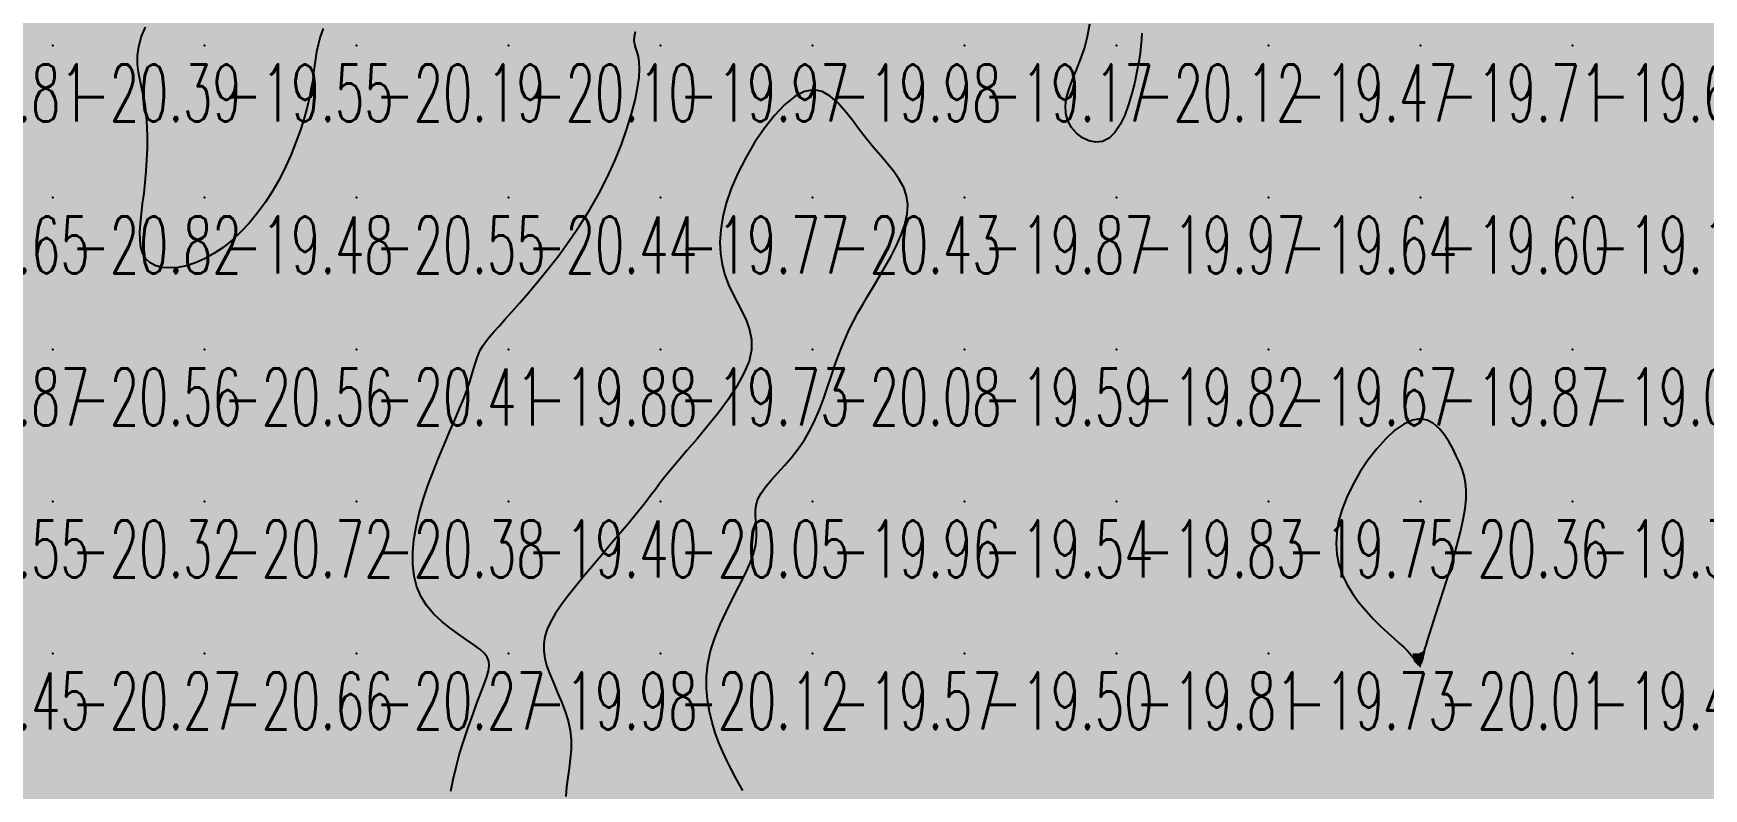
# Model space of a CAD drawing. Header units: millimetres. Extents: x 88261 to 90953, y 390274 to 392322.
# Drawn here: x 89049 to 89158.9, y 391848.3 to 391898 of the extents above; entities that cross this region are included whole.
import ezdxf
from ezdxf.enums import TextEntityAlignment as Align

# ---------------------------------------------------------------- set-up
doc = ezdxf.new("R2010")
doc.units = ezdxf.units.MM
doc.header["$LTSCALE"] = 25
for name, color, linetype in [('CN_04_00', 242, 'Continuous'), ('COTEAlt', 7, 'Continuous'), ('TN_COLORIAGE', 7, 'Continuous')]:
    doc.layers.add(name, color=color, linetype=linetype)
doc.styles.add('Simplex 1.0', font='Simplex.shx', dxfattribs={"width": 0.99, "height": 2.5})
doc.styles.get("Standard").update_dxf_attribs({"font": 'times.ttf'})

# ---------------------------------------------------------------- blocks, each defined once
blk = doc.blocks.new('COTE')
at = {"color": 0}
blk.add_point((0, 0), dxfattribs=at)
at = {"layer": 'COTEAlt'}
blk.add_attdef('ALT', text='', height=3.75, dxfattribs=at).set_placement((1.25, -1.25), align=Align.TOP_LEFT)

msp = doc.modelspace()

# ---------------------------------------------------------------- linework, layer by layer
at = {"layer": 'CN_04_00', "elevation": -20, "flags": 128}
for points in [[(89068.05, 391898.36), (89067.86, 391897.8), (89067.72, 391897.28), (89067.61, 391896.81), (89067.54, 391896.35), (89067.48, 391895.9), (89067.42, 391895.44), (89067.36, 391894.95), (89067.27, 391894.42), (89067.16, 391893.82), (89067, 391893.17), (89066.79, 391892.45), (89066.55, 391891.68), (89066.26, 391890.88), (89065.94, 391890.07), (89065.57, 391889.25), (89065.17, 391888.44), (89064.72, 391887.66), (89064.25, 391886.92), (89063.73, 391886.22), (89063.2, 391885.57), (89062.63, 391884.97), (89062.05, 391884.43), (89061.46, 391883.95), (89060.86, 391883.54), (89060.25, 391883.2), (89059.65, 391882.94), (89059.06, 391882.75), (89058.49, 391882.64), (89057.95, 391882.6), (89057.46, 391882.64), (89057.03, 391882.75), (89056.66, 391882.94), (89056.38, 391883.21), (89056.18, 391883.55), (89056.05, 391883.96), (89056, 391884.43), (89055.99, 391884.96), (89056.03, 391885.53), (89056.09, 391886.16), (89056.17, 391886.82), (89056.26, 391887.51), (89056.33, 391888.23), (89056.4, 391888.96), (89056.45, 391889.71), (89056.48, 391890.45), (89056.49, 391891.18), (89056.47, 391891.89), (89056.43, 391892.57), (89056.35, 391893.22), (89056.24, 391893.82), (89056.12, 391894.39), (89056, 391894.94), (89055.9, 391895.48), (89055.84, 391896.02), (89055.84, 391896.58), (89055.91, 391897.16), (89056.08, 391897.78), (89056.36, 391898.44)], [(89121.92, 391898.04), (89121.9, 391897.63), (89121.86, 391897.2), (89121.8, 391896.73), (89121.72, 391896.17), (89121.6, 391895.53), (89121.6, 391895.53), (89121.45, 391894.82), (89121.27, 391894.08), (89121.05, 391893.35), (89120.79, 391892.65), (89120.49, 391892.03), (89120.15, 391891.51), (89119.77, 391891.13), (89119.34, 391890.92), (89118.89, 391890.87), (89118.44, 391890.96), (89118.01, 391891.16), (89117.62, 391891.46), (89117.29, 391891.85), (89117.04, 391892.29), (89116.91, 391892.77), (89116.89, 391893.28), (89116.97, 391893.82), (89117.14, 391894.39), (89117.36, 391894.99), (89117.62, 391895.63), (89117.88, 391896.32), (89118.14, 391897.05), (89118.35, 391897.84), (89118.5, 391898.67)], [(89076.46, 391848.17), (89076.6, 391848.93), (89076.79, 391849.76), (89077.03, 391850.63), (89077.3, 391851.5), (89077.59, 391852.37), (89077.89, 391853.2), (89078.17, 391853.96), (89078.42, 391854.64), (89078.64, 391855.21), (89078.81, 391855.69), (89078.92, 391856.08), (89078.97, 391856.42), (89078.94, 391856.72), (89078.84, 391856.99), (89078.64, 391857.25), (89078.35, 391857.52), (89077.96, 391857.81), (89077.48, 391858.14), (89076.96, 391858.5), (89076.41, 391858.89), (89075.86, 391859.34), (89075.34, 391859.82), (89074.87, 391860.36), (89074.49, 391860.96), (89074.21, 391861.61), (89074.03, 391862.32), (89073.94, 391863.08), (89073.94, 391863.87), (89074.02, 391864.71), (89074.16, 391865.57), (89074.37, 391866.46), (89074.63, 391867.36), (89074.94, 391868.28), (89075.28, 391869.19), (89075.64, 391870.09), (89076.01, 391870.97), (89076.37, 391871.82), (89076.72, 391872.61), (89077.03, 391873.35), (89077.3, 391874.01), (89077.52, 391874.6), (89077.69, 391875.11), (89077.83, 391875.56), (89077.95, 391875.95), (89078.05, 391876.3), (89078.15, 391876.62), (89078.26, 391876.92), (89078.39, 391877.2), (89078.56, 391877.47), (89078.76, 391877.76), (89079, 391878.06), (89079.28, 391878.4), (89079.62, 391878.78), (89080.01, 391879.21), (89080.46, 391879.72), (89080.98, 391880.3), (89081.56, 391880.97), (89082.19, 391881.72), (89082.86, 391882.54), (89083.55, 391883.43), (89084.24, 391884.38), (89084.92, 391885.38), (89085.58, 391886.41), (89086.19, 391887.48), (89086.74, 391888.56), (89087.23, 391889.65), (89087.67, 391890.73), (89088.03, 391891.76), (89088.34, 391892.74), (89088.57, 391893.64), (89088.74, 391894.45), (89088.84, 391895.14), (89088.87, 391895.7), (89088.85, 391896.15), (89088.79, 391896.51), (89088.71, 391896.8), (89088.63, 391897.06), (89088.56, 391897.3), (89088.52, 391897.55), (89088.53, 391897.83), (89088.6, 391898.16)], [(89095.66, 391848.22), (89095.41, 391848.67), (89095.14, 391849.15), (89094.87, 391849.66), (89094.61, 391850.19), (89094.34, 391850.76), (89094.09, 391851.36), (89093.85, 391852.01), (89093.64, 391852.69), (89093.47, 391853.41), (89093.34, 391854.16), (89093.27, 391854.94), (89093.28, 391855.74), (89093.36, 391856.56), (89093.54, 391857.41), (89093.81, 391858.26), (89094.17, 391859.13), (89094.57, 391859.98), (89094.99, 391860.82), (89095.41, 391861.63), (89095.8, 391862.4), (89096.13, 391863.13), (89096.37, 391863.78), (89096.51, 391864.38), (89096.57, 391864.9), (89096.57, 391865.38), (89096.53, 391865.82), (89096.5, 391866.23), (89096.49, 391866.62), (89096.53, 391867), (89096.65, 391867.39), (89096.87, 391867.79), (89097.17, 391868.21), (89097.54, 391868.65), (89097.96, 391869.11), (89098.41, 391869.61), (89098.86, 391870.13), (89099.31, 391870.7), (89099.73, 391871.3), (89100.1, 391871.94), (89100.43, 391872.62), (89100.73, 391873.32), (89100.99, 391874.04), (89101.24, 391874.75), (89101.48, 391875.45), (89101.7, 391876.14), (89101.93, 391876.79), (89102.17, 391877.4), (89102.41, 391877.98), (89102.67, 391878.54), (89102.95, 391879.09), (89103.24, 391879.64), (89103.56, 391880.19), (89103.89, 391880.77), (89104.26, 391881.38), (89104.64, 391882.02), (89105.04, 391882.69), (89105.43, 391883.38), (89105.78, 391884.08), (89106.09, 391884.78), (89106.33, 391885.47), (89106.48, 391886.13), (89106.52, 391886.76), (89106.44, 391887.34), (89106.25, 391887.89), (89105.96, 391888.42), (89105.61, 391888.94), (89105.19, 391889.45), (89104.74, 391889.98), (89104.26, 391890.53), (89103.78, 391891.11), (89103.31, 391891.72), (89102.85, 391892.35), (89102.38, 391892.94), (89101.9, 391893.48), (89101.4, 391893.9), (89100.88, 391894.2), (89100.33, 391894.31), (89099.73, 391894.22), (89099.09, 391893.89), (89098.42, 391893.35), (89097.75, 391892.64), (89097.08, 391891.79), (89096.44, 391890.85), (89095.85, 391889.85), (89095.33, 391888.83), (89094.9, 391887.82), (89094.57, 391886.87), (89094.34, 391885.96), (89094.21, 391885.11), (89094.16, 391884.3), (89094.19, 391883.54), (89094.3, 391882.82), (89094.48, 391882.14), (89094.72, 391881.5), (89095, 391880.89), (89095.32, 391880.3), (89095.63, 391879.72), (89095.9, 391879.13), (89096.11, 391878.53), (89096.23, 391877.89), (89096.23, 391877.21), (89096.07, 391876.47), (89095.74, 391875.67), (89095.27, 391874.82), (89094.69, 391873.94), (89094.03, 391873.05), (89093.34, 391872.18), (89092.65, 391871.36), (89092, 391870.6), (89091.42, 391869.92), (89090.94, 391869.35), (89090.54, 391868.86), (89090.2, 391868.43), (89089.91, 391868.03), (89089.62, 391867.65), (89089.32, 391867.26), (89088.99, 391866.83), (89088.6, 391866.35), (89088.13, 391865.78), (89087.6, 391865.15), (89087.02, 391864.48), (89086.42, 391863.77), (89085.81, 391863.05), (89085.21, 391862.33), (89084.65, 391861.64), (89084.13, 391860.99), (89083.69, 391860.39), (89083.32, 391859.84), (89083.02, 391859.33), (89082.79, 391858.84), (89082.64, 391858.36), (89082.56, 391857.89), (89082.56, 391857.41), (89082.63, 391856.91), (89082.77, 391856.38), (89082.98, 391855.82), (89083.22, 391855.25), (89083.47, 391854.65), (89083.73, 391854.04), (89083.97, 391853.42), (89084.16, 391852.79), (89084.3, 391852.17), (89084.36, 391851.55), (89084.36, 391850.92), (89084.31, 391850.31), (89084.24, 391849.69), (89084.15, 391849.07), (89084.07, 391848.45), (89084.01, 391847.83)]]:
    msp.add_lwpolyline(points, dxfattribs=at)
msp.add_lwpolyline([(89140.26, 391856.57), (89140.3, 391856.62), (89140.34, 391856.69), (89140.37, 391856.78), (89140.4, 391856.86), (89140.42, 391856.95), (89140.44, 391857.04), (89140.46, 391857.12), (89140.47, 391857.19), (89140.49, 391857.27), (89140.51, 391857.38), (89140.55, 391857.53), (89140.62, 391857.76), (89140.71, 391858.08), (89140.85, 391858.5), (89141.02, 391859.05), (89141.25, 391859.75), (89141.51, 391860.56), (89141.8, 391861.45), (89142.09, 391862.4), (89142.38, 391863.37), (89142.65, 391864.32), (89142.88, 391865.23), (89143.07, 391866.05), (89143.19, 391866.78), (89143.25, 391867.41), (89143.26, 391867.97), (89143.21, 391868.47), (89143.12, 391868.93), (89142.99, 391869.36), (89142.82, 391869.8), (89142.61, 391870.24), (89142.38, 391870.72), (89142.11, 391871.19), (89141.81, 391871.64), (89141.48, 391872.04), (89141.1, 391872.37), (89140.69, 391872.58), (89140.23, 391872.67), (89139.72, 391872.59), (89139.16, 391872.33), (89138.57, 391871.92), (89137.97, 391871.36), (89137.38, 391870.7), (89136.8, 391869.96), (89136.27, 391869.17), (89135.8, 391868.34), (89135.4, 391867.52), (89135.09, 391866.72), (89134.87, 391865.94), (89134.75, 391865.19), (89134.71, 391864.47), (89134.76, 391863.76), (89134.89, 391863.08), (89135.11, 391862.43), (89135.4, 391861.79), (89135.77, 391861.18), (89136.2, 391860.59), (89136.67, 391860.03), (89137.15, 391859.51), (89137.63, 391859.03), (89138.1, 391858.6), (89138.52, 391858.21), (89138.88, 391857.89), (89139.17, 391857.62), (89139.39, 391857.4), (89139.56, 391857.23), (89139.67, 391857.1), (89139.75, 391857), (89139.8, 391856.91), (89139.84, 391856.85), (89139.87, 391856.79), (89139.9, 391856.73), (89139.94, 391856.67), (89139.99, 391856.61), (89140.03, 391856.57), (89140.08, 391856.53), (89140.13, 391856.51), (89140.17, 391856.51), (89140.22, 391856.53), (89140.26, 391856.57)], close=True, dxfattribs=at)
at = {"layer": 'TN_COLORIAGE', "color": 223}
for points in [[(89040.25, 391897.24, -20), (89049.7, 391906.69, -20), (89040.25, 391907.24, -20), (89049.6, 391907.24, -20)], [(89050.25, 391897.24, -20), (89054.88, 391897.24, -20), (89060.25, 391907.24, -20), (89060.25, 391904, -20)], [(89050.25, 391897.24, -20), (89050.25, 391906.15, -20), (89060.25, 391907.24, -20), (89052.05, 391907.24, -20)], [(89070.25, 391897.24, -20), (89070.25, 391903.22, -20), (89080.25, 391907.24, -20), (89075.55, 391907.24, -20)], [(89070.25, 391897.24, -20.11), (89080.25, 391897.24, -20.11), (89080.25, 391907.24, -20.11)], [(89080.25, 391897.24, -20), (89087.84, 391897.24, -20), (89090.25, 391907.24, -20), (89090.25, 391901.43, -20)], [(89080.25, 391907.24, -20.04), (89080.25, 391897.24, -20.04), (89090.25, 391907.24, -20.04)], [(89120.25, 391907.24, -20), (89118.53, 391905.52, -20), (89120.25, 391897.24, -20), (89119, 391897.24, -20)], [(89120.25, 391907.24, -20), (89122.41, 391907.24, -20), (89120.25, 391897.24, -20), (89121.84, 391898.83, -20)], [(89040.25, 391897.24, -20), (89049.7, 391906.69, -20), (89050.25, 391897.24, -20), (89050.25, 391906.15, -20)], [(89067.32, 391897.24, -20.19), (89070.25, 391903.22, -20.19), (89070.25, 391897.24, -20.19)], [(89121.84, 391898.83, -20.12), (89122.05, 391897.24, -20.12), (89120.25, 391897.24, -20.12)], [(89040.25, 391897.24, -20.39), (89040.25, 391887.24, -20.39), (89050.25, 391897.24, -20.39)], [(89040.25, 391887.24, -20.39), (89050.25, 391887.24, -20.39), (89050.25, 391897.24, -20.39)], [(89050.25, 391887.24, -20), (89056.72, 391893.71, -20), (89050.25, 391897.24, -20), (89054.88, 391897.24, -20)], [(89070.25, 391887.24, -20), (89065.12, 391887.24, -20), (89070.25, 391897.24, -20), (89067.63, 391894.62, -20)], [(89067.63, 391894.62, -20.19), (89067.32, 391897.24, -20.19), (89070.25, 391897.24, -20.19)], [(89070.25, 391887.24, -20.1), (89080.25, 391887.24, -20.1), (89080.25, 391897.24, -20.1)], [(89070.25, 391897.24, -20.1), (89070.25, 391887.24, -20.1), (89080.25, 391897.24, -20.1)], [(89080.25, 391887.24, -20), (89089.59, 391896.58, -20), (89080.25, 391897.24, -20), (89087.84, 391897.24, -20)], [(89115.55, 391892.54, -20.12), (89120.25, 391889.26, -20.12), (89120.25, 391897.24, -20.12)], [(89119, 391897.24, -20.12), (89115.55, 391892.54, -20.12), (89120.25, 391897.24, -20.12)], [(89122.05, 391897.24, -20.12), (89120.25, 391889.26, -20.12), (89120.25, 391897.24, -20.12)], [(89086.82, 391887.24, -20.44), (89089.59, 391896.58, -20.44), (89080.25, 391887.24, -20.44)], [(89093.75, 391887.24, -20.43), (89100.25, 391896.86, -20.43), (89100.25, 391887.24, -20.43)], [(89103.65, 391890.64, -20.43), (89100.25, 391896.86, -20.43), (89100.25, 391887.24, -20.43)], [(89056.35, 391887.24, -20.82), (89056.72, 391893.71, -20.82), (89050.25, 391887.24, -20.82)], [(89103.65, 391890.64, -20.43), (89107.87, 391887.24, -20.43), (89100.25, 391887.24, -20.43)], [(89050.25, 391887.24, -20), (89041.66, 391878.65, -20), (89040.25, 391887.24, -20), (89040.25, 391878.96, -20)], [(89050.25, 391887.24, -20), (89041.66, 391878.65, -20), (89050.25, 391877.24, -20), (89042.19, 391877.24, -20)], [(89050.25, 391887.24, -20), (89056.35, 391887.24, -20), (89050.25, 391877.24, -20), (89055.41, 391882.4, -20)], [(89060.25, 391877.24, -20.55), (89070.25, 391877.24, -20.55), (89070.25, 391887.24, -20.55)], [(89060.25, 391877.24, -20), (89060.25, 391882.39, -20), (89070.25, 391887.24, -20), (89065.12, 391887.24, -20)], [(89080.25, 391887.24, -20), (89080.25, 391879.33, -20), (89070.25, 391877.24, -20), (89078.05, 391877.24, -20)], [(89070.25, 391887.24, -20.44), (89070.25, 391877.24, -20.44), (89080.25, 391887.24, -20.44)], [(89086.82, 391887.24, -20.44), (89080.25, 391879.33, -20.44), (89080.25, 391887.24, -20.44)], [(89094.13, 391881.12, -20.43), (89093.75, 391887.24, -20.43), (89100.25, 391887.24, -20.43)], [(89100.25, 391887.24, -20), (89094.13, 391881.12, -20), (89100.25, 391877.24, -20), (89098.01, 391877.24, -20)], [(89100.25, 391887.24, -20), (89107.87, 391887.24, -20), (89100.25, 391877.24, -20), (89103.95, 391880.94, -20)], [(89050.25, 391877.24, -20), (89055.41, 391882.4, -20), (89060.25, 391877.24, -20), (89060.25, 391882.39, -20)], [(89101.85, 391877.24, -20.08), (89103.95, 391880.94, -20.08), (89100.25, 391877.24, -20.08)], [(89040.25, 391867.24, -20.56), (89050.25, 391867.24, -20.56), (89050.25, 391877.24, -20.56)], [(89050.25, 391877.24, -20), (89042.19, 391877.24, -20), (89040.25, 391867.24, -20), (89040.25, 391875.27, -20)], [(89050.25, 391867.24, -20.56), (89060.25, 391867.24, -20.56), (89060.25, 391877.24, -20.56)], [(89050.25, 391877.24, -20.56), (89050.25, 391867.24, -20.56), (89060.25, 391877.24, -20.56)], [(89060.25, 391867.24, -20.41), (89070.25, 391867.24, -20.41), (89070.25, 391877.24, -20.41)], [(89060.25, 391877.24, -20.41), (89060.25, 391867.24, -20.41), (89070.25, 391877.24, -20.41)], [(89070.25, 391877.24, -20), (89078.05, 391877.24, -20), (89070.25, 391867.24, -20), (89077.91, 391874.9, -20)], [(89100.25, 391877.24, -20), (89100.25, 391870.83, -20), (89090.25, 391867.24, -20), (89095.52, 391867.24, -20)], [(89100.25, 391877.24, -20), (89098.01, 391877.24, -20), (89090.25, 391867.24, -20), (89090.25, 391868.76, -20)], [(89101.85, 391877.24, -20.08), (89100.25, 391870.83, -20.08), (89100.25, 391877.24, -20.08)], [(89074.14, 391867.24, -20.38), (89077.91, 391874.9, -20.38), (89070.25, 391867.24, -20.38)], [(89134.39, 391867.24, -20.36), (89140.25, 391874.6, -20.36), (89140.25, 391867.24, -20.36)], [(89142.92, 391869.91, -20.36), (89140.25, 391874.6, -20.36), (89140.25, 391867.24, -20.36)], [(89142.92, 391869.91, -20.36), (89143.75, 391867.24, -20.36), (89140.25, 391867.24, -20.36)], [(89089.49, 391867.24, -20.05), (89090.25, 391868.76, -20.05), (89090.25, 391867.24, -20.05)], [(89040.25, 391867.24, -20.32), (89040.25, 391857.24, -20.32), (89050.25, 391867.24, -20.32)], [(89040.25, 391857.24, -20.32), (89050.25, 391857.24, -20.32), (89050.25, 391867.24, -20.32)], [(89050.25, 391857.24, -20.72), (89060.25, 391857.24, -20.72), (89060.25, 391867.24, -20.72)], [(89050.25, 391867.24, -20.72), (89050.25, 391857.24, -20.72), (89060.25, 391867.24, -20.72)], [(89060.25, 391857.24, -20.38), (89070.25, 391857.24, -20.38), (89070.25, 391867.24, -20.38)], [(89060.25, 391867.24, -20.38), (89060.25, 391857.24, -20.38), (89070.25, 391867.24, -20.38)], [(89070.25, 391867.24, -20), (89074.14, 391867.24, -20), (89070.25, 391857.24, -20), (89073.33, 391860.32, -20)], [(89090.25, 391857.24, -20), (89081.81, 391857.24, -20), (89090.25, 391867.24, -20), (89083.37, 391860.36, -20)], [(89089.49, 391867.24, -20.05), (89083.37, 391860.36, -20.05), (89090.25, 391867.24, -20.05)], [(89090.25, 391857.24, -20), (89097.57, 391864.56, -20), (89090.25, 391867.24, -20), (89095.52, 391867.24, -20)], [(89134.58, 391861.57, -20.36), (89134.39, 391867.24, -20.36), (89140.25, 391867.24, -20.36)], [(89140.25, 391867.24, -20), (89134.58, 391861.57, -20), (89140.25, 391857.24, -20), (89139.73, 391857.24, -20)], [(89140.25, 391867.24, -20), (89143.75, 391867.24, -20), (89140.25, 391857.24, -20), (89140.47, 391857.46, -20)], [(89092.43, 391857.24, -20.12), (89097.57, 391864.56, -20.12), (89090.25, 391857.24, -20.12)], [(89073.33, 391860.32, -20.27), (89079.48, 391857.24, -20.27), (89070.25, 391857.24, -20.27)], [(89040.25, 391847.24, -20.27), (89050.25, 391847.24, -20.27), (89050.25, 391857.24, -20.27)], [(89040.25, 391857.24, -20.27), (89040.25, 391847.24, -20.27), (89050.25, 391857.24, -20.27)], [(89050.25, 391847.24, -20.66), (89060.25, 391847.24, -20.66), (89060.25, 391857.24, -20.66)], [(89050.25, 391857.24, -20.66), (89050.25, 391847.24, -20.66), (89060.25, 391857.24, -20.66)], [(89060.25, 391857.24, -20.27), (89060.25, 391847.24, -20.27), (89070.25, 391857.24, -20.27)], [(89060.25, 391847.24, -20.27), (89070.25, 391847.24, -20.27), (89070.25, 391857.24, -20.27)], [(89070.25, 391857.24, -20), (89079.48, 391857.24, -20), (89070.25, 391847.24, -20), (89078.85, 391855.84, -20)], [(89085.14, 391852.13, -20.12), (89081.81, 391857.24, -20.12), (89090.25, 391857.24, -20.12)], [(89090.25, 391847.24, -20), (89083.4, 391847.24, -20), (89090.25, 391857.24, -20), (89085.14, 391852.13, -20)], [(89090.25, 391847.24, -20), (89093.93, 391850.92, -20), (89090.25, 391857.24, -20), (89092.43, 391857.24, -20)], [(89139.81, 391856.8, -20.01), (89139.73, 391857.24, -20.01), (89140.25, 391857.24, -20.01)], [(89139.81, 391856.8, -20.01), (89140.25, 391856.28, -20.01), (89140.25, 391857.24, -20.01)], [(89140.47, 391857.46, -20.01), (89140.51, 391857.24, -20.01), (89140.25, 391857.24, -20.01)], [(89140.51, 391857.24, -20.01), (89140.25, 391856.28, -20.01), (89140.25, 391857.24, -20.01)], [(89075.67, 391847.24, -20.14), (89078.85, 391855.84, -20.14), (89070.25, 391847.24, -20.14)], [(89093.93, 391850.92, -20.25), (89096.37, 391847.24, -20.25), (89090.25, 391847.24, -20.25)]]:
    msp.add_solid(points, dxfattribs=at)
at = {"layer": 'TN_COLORIAGE', "color": 213}
for points in [[(89066.57, 391907.24, -19.55), (89060.25, 391904, -19.55), (89070.25, 391907.24, -19.55), (89060.25, 391897.24, -19.55)], [(89070.25, 391903.22, -19.55), (89067.32, 391897.24, -19.55), (89070.25, 391907.24, -19.55), (89060.25, 391897.24, -19.55)], [(89090.25, 391897.24, -19.39), (89100.25, 391897.24, -19.39), (89100.25, 391907.24, -19.39)], [(89090.25, 391901.43, -19.39), (89090.91, 391907.24, -19.39), (89090.25, 391897.24, -19.39), (89100.25, 391907.24, -19.39)], [(89100.25, 391907.24, -19.76), (89100.25, 391897.24, -19.76), (89110.25, 391907.24, -19.76)], [(89100.25, 391897.24, -19.76), (89110.25, 391897.24, -19.76), (89110.25, 391907.24, -19.76)], [(89116.09, 391907.24, -19.17), (89118.53, 391905.52, -19.17), (89110.25, 391907.24, -19.17), (89110.25, 391897.24, -19.17)], [(89122.05, 391897.24, -19.38), (89121.84, 391898.83, -19.38), (89130.25, 391897.24, -19.38), (89130.25, 391907.24, -19.38)], [(89130.25, 391897.24, -19.07), (89140.25, 391897.24, -19.07), (89140.25, 391907.24, -19.07)], [(89130.25, 391907.24, -19.07), (89130.25, 391897.24, -19.07), (89140.25, 391907.24, -19.07)], [(89140.25, 391907.24, -19.59), (89140.25, 391897.24, -19.59), (89150.25, 391907.24, -19.59)], [(89140.25, 391897.24, -19.59), (89150.25, 391897.24, -19.59), (89150.25, 391907.24, -19.59)], [(89150.25, 391907.24, -19.54), (89150.25, 391897.24, -19.54), (89160.25, 391907.24, -19.54)], [(89150.25, 391897.24, -19.54), (89160.25, 391897.24, -19.54), (89160.25, 391907.24, -19.54)], [(89119, 391897.24, -19.17), (89118.53, 391905.52, -19.17), (89110.25, 391897.24, -19.17)], [(89060.25, 391904, -19.55), (89054.88, 391897.24, -19.55), (89060.25, 391897.24, -19.55)], [(89090.25, 391901.43, -19.97), (89087.84, 391897.24, -19.97), (89090.25, 391897.24, -19.97)], [(89054.88, 391897.24, -19.55), (89056.72, 391893.71, -19.55), (89060.25, 391897.24, -19.55)], [(89056.72, 391893.71, -19.48), (89056.35, 391887.24, -19.48), (89060.25, 391897.24, -19.48), (89060.25, 391887.24, -19.48)], [(89067.32, 391897.24, -19.48), (89067.63, 391894.62, -19.48), (89060.25, 391897.24, -19.48), (89060.25, 391887.24, -19.48)], [(89089.59, 391896.58, -19.77), (89086.82, 391887.24, -19.77), (89090.25, 391897.24, -19.77), (89090.25, 391887.24, -19.77)], [(89087.84, 391897.24, -19.97), (89089.59, 391896.58, -19.97), (89090.25, 391897.24, -19.97)], [(89100.25, 391896.86, -19.77), (89093.75, 391887.24, -19.77), (89100.25, 391897.24, -19.77), (89090.25, 391887.24, -19.77)], [(89090.25, 391897.24, -19.98), (89090.25, 391887.24, -19.98), (89100.25, 391897.24, -19.98)], [(89100.25, 391896.86, -19.17), (89103.65, 391890.64, -19.17), (89100.25, 391897.24, -19.17), (89110.25, 391897.24, -19.17)], [(89107.87, 391887.24, -19.17), (89103.65, 391890.64, -19.17), (89110.25, 391887.24, -19.17), (89110.25, 391897.24, -19.17)], [(89115.55, 391892.54, -19.17), (89119, 391897.24, -19.17), (89110.25, 391887.24, -19.17), (89110.25, 391897.24, -19.17)], [(89120.25, 391887.24, -19.47), (89130.25, 391887.24, -19.47), (89130.25, 391897.24, -19.47)], [(89120.25, 391889.26, -19.47), (89122.05, 391897.24, -19.47), (89120.25, 391887.24, -19.47), (89130.25, 391897.24, -19.47)], [(89130.25, 391897.24, -19.71), (89130.25, 391887.24, -19.71), (89140.25, 391897.24, -19.71)], [(89130.25, 391887.24, -19.71), (89140.25, 391887.24, -19.71), (89140.25, 391897.24, -19.71)], [(89140.25, 391887.24, -19.68), (89150.25, 391887.24, -19.68), (89150.25, 391897.24, -19.68)], [(89140.25, 391897.24, -19.68), (89140.25, 391887.24, -19.68), (89150.25, 391897.24, -19.68)], [(89150.25, 391897.24, -19.59), (89150.25, 391887.24, -19.59), (89160.25, 391897.24, -19.59)], [(89150.25, 391887.24, -19.59), (89160.25, 391887.24, -19.59), (89160.25, 391897.24, -19.59)], [(89067.63, 391894.62, -19.48), (89065.12, 391887.24, -19.48), (89060.25, 391887.24, -19.48)], [(89120.25, 391889.26, -19.87), (89115.55, 391892.54, -19.87), (89120.25, 391887.24, -19.87), (89110.25, 391887.24, -19.87)], [(89060.25, 391882.39, -19.48), (89055.41, 391882.4, -19.48), (89060.25, 391887.24, -19.48)], [(89055.41, 391882.4, -19.48), (89056.35, 391887.24, -19.48), (89060.25, 391887.24, -19.48)], [(89065.12, 391887.24, -19.48), (89060.25, 391882.39, -19.48), (89060.25, 391887.24, -19.48)], [(89080.25, 391877.24, -19.77), (89090.25, 391877.24, -19.77), (89090.25, 391887.24, -19.77)], [(89080.25, 391879.33, -19.77), (89086.82, 391887.24, -19.77), (89080.25, 391877.24, -19.77), (89090.25, 391887.24, -19.77)], [(89093.75, 391887.24, -19.73), (89094.13, 391881.12, -19.73), (89090.25, 391887.24, -19.73), (89090.25, 391877.24, -19.73)], [(89103.95, 391880.94, -19.59), (89101.85, 391877.24, -19.59), (89110.25, 391887.24, -19.59), (89110.25, 391877.24, -19.59)], [(89103.95, 391880.94, -19.87), (89107.87, 391887.24, -19.87), (89110.25, 391887.24, -19.87)], [(89110.25, 391877.24, -19.97), (89120.25, 391877.24, -19.97), (89120.25, 391887.24, -19.97)], [(89110.25, 391887.24, -19.97), (89110.25, 391877.24, -19.97), (89120.25, 391887.24, -19.97)], [(89120.25, 391877.24, -19.64), (89130.25, 391877.24, -19.64), (89130.25, 391887.24, -19.64)], [(89120.25, 391887.24, -19.64), (89120.25, 391877.24, -19.64), (89130.25, 391887.24, -19.64)], [(89130.25, 391877.24, -19.6), (89140.25, 391877.24, -19.6), (89140.25, 391887.24, -19.6)], [(89130.25, 391887.24, -19.6), (89130.25, 391877.24, -19.6), (89140.25, 391887.24, -19.6)], [(89140.25, 391877.24, -19.14), (89150.25, 391877.24, -19.14), (89150.25, 391887.24, -19.14)], [(89140.25, 391887.24, -19.14), (89140.25, 391877.24, -19.14), (89150.25, 391887.24, -19.14)], [(89150.25, 391887.24, -19.67), (89150.25, 391877.24, -19.67), (89160.25, 391887.24, -19.67)], [(89150.25, 391877.24, -19.67), (89160.25, 391877.24, -19.67), (89160.25, 391887.24, -19.67)], [(89098.01, 391877.24, -19.73), (89094.13, 391881.12, -19.73), (89090.25, 391877.24, -19.73)], [(89078.05, 391877.24, -19.88), (89080.25, 391879.33, -19.88), (89080.25, 391877.24, -19.88)], [(89077.91, 391874.9, -19.4), (89074.14, 391867.24, -19.4), (89080.25, 391877.24, -19.4), (89080.25, 391867.24, -19.4)], [(89077.91, 391874.9, -19.88), (89078.05, 391877.24, -19.88), (89080.25, 391877.24, -19.88)], [(89080.25, 391877.24, -19.73), (89080.25, 391867.24, -19.73), (89090.25, 391877.24, -19.73)], [(89090.25, 391868.76, -19.4), (89089.49, 391867.24, -19.4), (89090.25, 391877.24, -19.4), (89080.25, 391867.24, -19.4)], [(89090.25, 391868.76, -19.73), (89098.01, 391877.24, -19.73), (89090.25, 391877.24, -19.73)], [(89100.25, 391867.24, -19.59), (89110.25, 391867.24, -19.59), (89110.25, 391877.24, -19.59)], [(89100.25, 391870.83, -19.59), (89101.85, 391877.24, -19.59), (89100.25, 391867.24, -19.59), (89110.25, 391877.24, -19.59)], [(89110.25, 391867.24, -19.82), (89120.25, 391867.24, -19.82), (89120.25, 391877.24, -19.82)], [(89110.25, 391877.24, -19.82), (89110.25, 391867.24, -19.82), (89120.25, 391877.24, -19.82)], [(89120.25, 391867.24, -19.67), (89130.25, 391867.24, -19.67), (89130.25, 391877.24, -19.67)], [(89120.25, 391877.24, -19.67), (89120.25, 391867.24, -19.67), (89130.25, 391877.24, -19.67)], [(89140.25, 391874.6, -19.75), (89134.39, 391867.24, -19.75), (89140.25, 391877.24, -19.75), (89130.25, 391867.24, -19.75)], [(89130.25, 391877.24, -19.87), (89130.25, 391867.24, -19.87), (89140.25, 391877.24, -19.87)], [(89140.25, 391874.6, -19.02), (89142.92, 391869.91, -19.02), (89140.25, 391877.24, -19.02), (89150.25, 391877.24, -19.02)], [(89143.75, 391867.24, -19.02), (89142.92, 391869.91, -19.02), (89150.25, 391867.24, -19.02), (89150.25, 391877.24, -19.02)], [(89150.25, 391877.24, -19.6), (89150.25, 391867.24, -19.6), (89160.25, 391877.24, -19.6)], [(89150.25, 391867.24, -19.6), (89160.25, 391867.24, -19.6), (89160.25, 391877.24, -19.6)], [(89095.52, 391867.24, -19.96), (89100.25, 391870.83, -19.96), (89100.25, 391867.24, -19.96)], [(89079.48, 391857.24, -19.4), (89073.33, 391860.32, -19.4), (89080.25, 391857.24, -19.4), (89080.25, 391867.24, -19.4)], [(89073.33, 391860.32, -19.4), (89074.14, 391867.24, -19.4), (89080.25, 391867.24, -19.4)], [(89083.37, 391860.36, -19.4), (89089.49, 391867.24, -19.4), (89080.25, 391857.24, -19.4), (89080.25, 391867.24, -19.4)], [(89097.57, 391864.56, -19.57), (89092.43, 391857.24, -19.57), (89100.25, 391867.24, -19.57), (89100.25, 391857.24, -19.57)], [(89095.52, 391867.24, -19.96), (89097.57, 391864.56, -19.96), (89100.25, 391867.24, -19.96)], [(89100.25, 391857.24, -19.54), (89110.25, 391857.24, -19.54), (89110.25, 391867.24, -19.54)], [(89100.25, 391867.24, -19.54), (89100.25, 391857.24, -19.54), (89110.25, 391867.24, -19.54)], [(89110.25, 391867.24, -19.83), (89110.25, 391857.24, -19.83), (89120.25, 391867.24, -19.83)], [(89110.25, 391857.24, -19.83), (89120.25, 391857.24, -19.83), (89120.25, 391867.24, -19.83)], [(89120.25, 391857.24, -19.75), (89130.25, 391857.24, -19.75), (89130.25, 391867.24, -19.75)], [(89120.25, 391867.24, -19.75), (89120.25, 391857.24, -19.75), (89130.25, 391867.24, -19.75)], [(89134.39, 391867.24, -19.73), (89134.58, 391861.57, -19.73), (89130.25, 391867.24, -19.73), (89130.25, 391857.24, -19.73)], [(89140.47, 391857.46, -19.34), (89143.75, 391867.24, -19.34), (89150.25, 391867.24, -19.34)], [(89140.51, 391857.24, -19.34), (89140.47, 391857.46, -19.34), (89150.25, 391857.24, -19.34), (89150.25, 391867.24, -19.34)], [(89150.25, 391857.24, -19.37), (89160.25, 391857.24, -19.37), (89160.25, 391867.24, -19.37)], [(89150.25, 391867.24, -19.37), (89150.25, 391857.24, -19.37), (89160.25, 391867.24, -19.37)], [(89139.73, 391857.24, -19.73), (89134.58, 391861.57, -19.73), (89130.25, 391857.24, -19.73)], [(89083.37, 391860.36, -19.98), (89081.81, 391857.24, -19.98), (89080.25, 391857.24, -19.98)], [(89078.85, 391855.84, -19.89), (89075.67, 391847.24, -19.89), (89080.25, 391857.24, -19.89), (89080.25, 391847.24, -19.89)], [(89078.85, 391855.84, -19.98), (89079.48, 391857.24, -19.98), (89080.25, 391857.24, -19.98)], [(89081.81, 391857.24, -19.89), (89085.14, 391852.13, -19.89), (89080.25, 391857.24, -19.89), (89080.25, 391847.24, -19.89)], [(89092.43, 391857.24, -19.57), (89093.93, 391850.92, -19.57), (89100.25, 391857.24, -19.57)], [(89096.37, 391847.24, -19.57), (89093.93, 391850.92, -19.57), (89100.25, 391847.24, -19.57), (89100.25, 391857.24, -19.57)], [(89100.25, 391847.24, -19.5), (89110.25, 391847.24, -19.5), (89110.25, 391857.24, -19.5)], [(89100.25, 391857.24, -19.5), (89100.25, 391847.24, -19.5), (89110.25, 391857.24, -19.5)], [(89110.25, 391847.24, -19.81), (89120.25, 391847.24, -19.81), (89120.25, 391857.24, -19.81)], [(89110.25, 391857.24, -19.81), (89110.25, 391847.24, -19.81), (89120.25, 391857.24, -19.81)], [(89120.25, 391857.24, -19.73), (89120.25, 391847.24, -19.73), (89130.25, 391857.24, -19.73)], [(89120.25, 391847.24, -19.73), (89130.25, 391847.24, -19.73), (89130.25, 391857.24, -19.73)], [(89139.73, 391857.24, -19.68), (89139.81, 391856.8, -19.68), (89130.25, 391857.24, -19.68), (89130.25, 391847.24, -19.68)], [(89140.25, 391856.28, -19.68), (89139.81, 391856.8, -19.68), (89140.25, 391847.24, -19.68), (89130.25, 391847.24, -19.68)], [(89140.25, 391847.24, -19.44), (89150.25, 391847.24, -19.44), (89150.25, 391857.24, -19.44)], [(89140.25, 391856.28, -19.44), (89140.51, 391857.24, -19.44), (89140.25, 391847.24, -19.44), (89150.25, 391857.24, -19.44)], [(89150.25, 391847.24, -19.2), (89160.25, 391847.24, -19.2), (89160.25, 391857.24, -19.2)], [(89150.25, 391857.24, -19.2), (89150.25, 391847.24, -19.2), (89160.25, 391857.24, -19.2)], [(89085.14, 391852.13, -19.89), (89083.4, 391847.24, -19.89), (89080.25, 391847.24, -19.89)]]:
    msp.add_solid(points, dxfattribs=at)

# ---------------------------------------------------------------- block references
at = {"layer": 'COTEAlt'}
ref = msp.add_blockref('COTE', (89040.25, 391897.24), dxfattribs=at)
ref.add_attrib('ALT', '-20.81', dxfattribs={"height": 3.75, "style": 'Simplex 1.0', "width": 0.6}).set_placement((89041.5, 391895.99), align=Align.TOP_LEFT)
ref = msp.add_blockref('COTE', (89050.25, 391897.24), dxfattribs=at)
ref.add_attrib('ALT', '-20.39', dxfattribs={"height": 3.75, "style": 'Simplex 1.0', "width": 0.6}).set_placement((89051.5, 391895.99), align=Align.TOP_LEFT)
ref = msp.add_blockref('COTE', (89060.25, 391897.24), dxfattribs=at)
ref.add_attrib('ALT', '-19.55', dxfattribs={"height": 3.75, "style": 'Simplex 1.0', "width": 0.6}).set_placement((89061.5, 391895.99), align=Align.TOP_LEFT)
ref = msp.add_blockref('COTE', (89070.25, 391897.24), dxfattribs=at)
ref.add_attrib('ALT', '-20.19', dxfattribs={"height": 3.75, "style": 'Simplex 1.0', "width": 0.6}).set_placement((89071.5, 391895.99), align=Align.TOP_LEFT)
ref = msp.add_blockref('COTE', (89080.25, 391897.24), dxfattribs=at)
ref.add_attrib('ALT', '-20.10', dxfattribs={"height": 3.75, "style": 'Simplex 1.0', "width": 0.6}).set_placement((89081.5, 391895.99), align=Align.TOP_LEFT)
ref = msp.add_blockref('COTE', (89090.25, 391897.24), dxfattribs=at)
ref.add_attrib('ALT', '-19.97', dxfattribs={"height": 3.75, "style": 'Simplex 1.0', "width": 0.6}).set_placement((89091.5, 391895.99), align=Align.TOP_LEFT)
ref = msp.add_blockref('COTE', (89100.25, 391897.24), dxfattribs=at)
ref.add_attrib('ALT', '-19.98', dxfattribs={"height": 3.75, "style": 'Simplex 1.0', "width": 0.6}).set_placement((89101.5, 391895.99), align=Align.TOP_LEFT)
ref = msp.add_blockref('COTE', (89110.25, 391897.24), dxfattribs=at)
ref.add_attrib('ALT', '-19.17', dxfattribs={"height": 3.75, "style": 'Simplex 1.0', "width": 0.6}).set_placement((89111.5, 391895.99), align=Align.TOP_LEFT)
ref = msp.add_blockref('COTE', (89120.25, 391897.24), dxfattribs=at)
ref.add_attrib('ALT', '-20.12', dxfattribs={"height": 3.75, "style": 'Simplex 1.0', "width": 0.6}).set_placement((89121.5, 391895.99), align=Align.TOP_LEFT)
ref = msp.add_blockref('COTE', (89130.25, 391897.24), dxfattribs=at)
ref.add_attrib('ALT', '-19.47', dxfattribs={"height": 3.75, "style": 'Simplex 1.0', "width": 0.6}).set_placement((89131.5, 391895.99), align=Align.TOP_LEFT)
ref = msp.add_blockref('COTE', (89140.25, 391897.24), dxfattribs=at)
ref.add_attrib('ALT', '-19.71', dxfattribs={"height": 3.75, "style": 'Simplex 1.0', "width": 0.6}).set_placement((89141.5, 391895.99), align=Align.TOP_LEFT)
ref = msp.add_blockref('COTE', (89150.25, 391897.24), dxfattribs=at)
ref.add_attrib('ALT', '-19.68', dxfattribs={"height": 3.75, "style": 'Simplex 1.0', "width": 0.6}).set_placement((89151.5, 391895.99), align=Align.TOP_LEFT)
ref = msp.add_blockref('COTE', (89040.25, 391887.24), dxfattribs=at)
ref.add_attrib('ALT', '-20.65', dxfattribs={"height": 3.75, "style": 'Simplex 1.0', "width": 0.6}).set_placement((89041.5, 391885.99), align=Align.TOP_LEFT)
ref = msp.add_blockref('COTE', (89050.25, 391887.24), dxfattribs=at)
ref.add_attrib('ALT', '-20.82', dxfattribs={"height": 3.75, "style": 'Simplex 1.0', "width": 0.6}).set_placement((89051.5, 391885.99), align=Align.TOP_LEFT)
ref = msp.add_blockref('COTE', (89060.25, 391887.24), dxfattribs=at)
ref.add_attrib('ALT', '-19.48', dxfattribs={"height": 3.75, "style": 'Simplex 1.0', "width": 0.6}).set_placement((89061.5, 391885.99), align=Align.TOP_LEFT)
ref = msp.add_blockref('COTE', (89070.25, 391887.24), dxfattribs=at)
ref.add_attrib('ALT', '-20.55', dxfattribs={"height": 3.75, "style": 'Simplex 1.0', "width": 0.6}).set_placement((89071.5, 391885.99), align=Align.TOP_LEFT)
ref = msp.add_blockref('COTE', (89080.25, 391887.24), dxfattribs=at)
ref.add_attrib('ALT', '-20.44', dxfattribs={"height": 3.75, "style": 'Simplex 1.0', "width": 0.6}).set_placement((89081.5, 391885.99), align=Align.TOP_LEFT)
ref = msp.add_blockref('COTE', (89090.25, 391887.24), dxfattribs=at)
ref.add_attrib('ALT', '-19.77', dxfattribs={"height": 3.75, "style": 'Simplex 1.0', "width": 0.6}).set_placement((89091.5, 391885.99), align=Align.TOP_LEFT)
ref = msp.add_blockref('COTE', (89100.25, 391887.24), dxfattribs=at)
ref.add_attrib('ALT', '-20.43', dxfattribs={"height": 3.75, "style": 'Simplex 1.0', "width": 0.6}).set_placement((89101.5, 391885.99), align=Align.TOP_LEFT)
ref = msp.add_blockref('COTE', (89110.25, 391887.24), dxfattribs=at)
ref.add_attrib('ALT', '-19.87', dxfattribs={"height": 3.75, "style": 'Simplex 1.0', "width": 0.6}).set_placement((89111.5, 391885.99), align=Align.TOP_LEFT)
ref = msp.add_blockref('COTE', (89120.25, 391887.24), dxfattribs=at)
ref.add_attrib('ALT', '-19.97', dxfattribs={"height": 3.75, "style": 'Simplex 1.0', "width": 0.6}).set_placement((89121.5, 391885.99), align=Align.TOP_LEFT)
ref = msp.add_blockref('COTE', (89130.25, 391887.24), dxfattribs=at)
ref.add_attrib('ALT', '-19.64', dxfattribs={"height": 3.75, "style": 'Simplex 1.0', "width": 0.6}).set_placement((89131.5, 391885.99), align=Align.TOP_LEFT)
ref = msp.add_blockref('COTE', (89140.25, 391887.24), dxfattribs=at)
ref.add_attrib('ALT', '-19.60', dxfattribs={"height": 3.75, "style": 'Simplex 1.0', "width": 0.6}).set_placement((89141.5, 391885.99), align=Align.TOP_LEFT)
ref = msp.add_blockref('COTE', (89150.25, 391887.24), dxfattribs=at)
ref.add_attrib('ALT', '-19.14', dxfattribs={"height": 3.75, "style": 'Simplex 1.0', "width": 0.6}).set_placement((89151.5, 391885.99), align=Align.TOP_LEFT)
ref = msp.add_blockref('COTE', (89040.25, 391877.24), dxfattribs=at)
ref.add_attrib('ALT', '-19.87', dxfattribs={"height": 3.75, "style": 'Simplex 1.0', "width": 0.6}).set_placement((89041.5, 391875.99), align=Align.TOP_LEFT)
ref = msp.add_blockref('COTE', (89050.25, 391877.24), dxfattribs=at)
ref.add_attrib('ALT', '-20.56', dxfattribs={"height": 3.75, "style": 'Simplex 1.0', "width": 0.6}).set_placement((89051.5, 391875.99), align=Align.TOP_LEFT)
ref = msp.add_blockref('COTE', (89060.25, 391877.24), dxfattribs=at)
ref.add_attrib('ALT', '-20.56', dxfattribs={"height": 3.75, "style": 'Simplex 1.0', "width": 0.6}).set_placement((89061.5, 391875.99), align=Align.TOP_LEFT)
ref = msp.add_blockref('COTE', (89070.25, 391877.24), dxfattribs=at)
ref.add_attrib('ALT', '-20.41', dxfattribs={"height": 3.75, "style": 'Simplex 1.0', "width": 0.6}).set_placement((89071.5, 391875.99), align=Align.TOP_LEFT)
ref = msp.add_blockref('COTE', (89080.25, 391877.24), dxfattribs=at)
ref.add_attrib('ALT', '-19.88', dxfattribs={"height": 3.75, "style": 'Simplex 1.0', "width": 0.6}).set_placement((89081.5, 391875.99), align=Align.TOP_LEFT)
ref = msp.add_blockref('COTE', (89090.25, 391877.24), dxfattribs=at)
ref.add_attrib('ALT', '-19.73', dxfattribs={"height": 3.75, "style": 'Simplex 1.0', "width": 0.6}).set_placement((89091.5, 391875.99), align=Align.TOP_LEFT)
ref = msp.add_blockref('COTE', (89100.25, 391877.24), dxfattribs=at)
ref.add_attrib('ALT', '-20.08', dxfattribs={"height": 3.75, "style": 'Simplex 1.0', "width": 0.6}).set_placement((89101.5, 391875.99), align=Align.TOP_LEFT)
ref = msp.add_blockref('COTE', (89110.25, 391877.24), dxfattribs=at)
ref.add_attrib('ALT', '-19.59', dxfattribs={"height": 3.75, "style": 'Simplex 1.0', "width": 0.6}).set_placement((89111.5, 391875.99), align=Align.TOP_LEFT)
ref = msp.add_blockref('COTE', (89120.25, 391877.24), dxfattribs=at)
ref.add_attrib('ALT', '-19.82', dxfattribs={"height": 3.75, "style": 'Simplex 1.0', "width": 0.6}).set_placement((89121.5, 391875.99), align=Align.TOP_LEFT)
ref = msp.add_blockref('COTE', (89130.25, 391877.24), dxfattribs=at)
ref.add_attrib('ALT', '-19.67', dxfattribs={"height": 3.75, "style": 'Simplex 1.0', "width": 0.6}).set_placement((89131.5, 391875.99), align=Align.TOP_LEFT)
ref = msp.add_blockref('COTE', (89140.25, 391877.24), dxfattribs=at)
ref.add_attrib('ALT', '-19.87', dxfattribs={"height": 3.75, "style": 'Simplex 1.0', "width": 0.6}).set_placement((89141.5, 391875.99), align=Align.TOP_LEFT)
ref = msp.add_blockref('COTE', (89150.25, 391877.24), dxfattribs=at)
ref.add_attrib('ALT', '-19.02', dxfattribs={"height": 3.75, "style": 'Simplex 1.0', "width": 0.6}).set_placement((89151.5, 391875.99), align=Align.TOP_LEFT)
ref = msp.add_blockref('COTE', (89040.25, 391867.24), dxfattribs=at)
ref.add_attrib('ALT', '-20.55', dxfattribs={"height": 3.75, "style": 'Simplex 1.0', "width": 0.6}).set_placement((89041.5, 391865.99), align=Align.TOP_LEFT)
ref = msp.add_blockref('COTE', (89050.25, 391867.24), dxfattribs=at)
ref.add_attrib('ALT', '-20.32', dxfattribs={"height": 3.75, "style": 'Simplex 1.0', "width": 0.6}).set_placement((89051.5, 391865.99), align=Align.TOP_LEFT)
ref = msp.add_blockref('COTE', (89060.25, 391867.24), dxfattribs=at)
ref.add_attrib('ALT', '-20.72', dxfattribs={"height": 3.75, "style": 'Simplex 1.0', "width": 0.6}).set_placement((89061.5, 391865.99), align=Align.TOP_LEFT)
ref = msp.add_blockref('COTE', (89070.25, 391867.24), dxfattribs=at)
ref.add_attrib('ALT', '-20.38', dxfattribs={"height": 3.75, "style": 'Simplex 1.0', "width": 0.6}).set_placement((89071.5, 391865.99), align=Align.TOP_LEFT)
ref = msp.add_blockref('COTE', (89080.25, 391867.24), dxfattribs=at)
ref.add_attrib('ALT', '-19.40', dxfattribs={"height": 3.75, "style": 'Simplex 1.0', "width": 0.6}).set_placement((89081.5, 391865.99), align=Align.TOP_LEFT)
ref = msp.add_blockref('COTE', (89090.25, 391867.24), dxfattribs=at)
ref.add_attrib('ALT', '-20.05', dxfattribs={"height": 3.75, "style": 'Simplex 1.0', "width": 0.6}).set_placement((89091.5, 391865.99), align=Align.TOP_LEFT)
ref = msp.add_blockref('COTE', (89100.25, 391867.24), dxfattribs=at)
ref.add_attrib('ALT', '-19.96', dxfattribs={"height": 3.75, "style": 'Simplex 1.0', "width": 0.6}).set_placement((89101.5, 391865.99), align=Align.TOP_LEFT)
ref = msp.add_blockref('COTE', (89110.25, 391867.24), dxfattribs=at)
ref.add_attrib('ALT', '-19.54', dxfattribs={"height": 3.75, "style": 'Simplex 1.0', "width": 0.6}).set_placement((89111.5, 391865.99), align=Align.TOP_LEFT)
ref = msp.add_blockref('COTE', (89120.25, 391867.24), dxfattribs=at)
ref.add_attrib('ALT', '-19.83', dxfattribs={"height": 3.75, "style": 'Simplex 1.0', "width": 0.6}).set_placement((89121.5, 391865.99), align=Align.TOP_LEFT)
ref = msp.add_blockref('COTE', (89130.25, 391867.24), dxfattribs=at)
ref.add_attrib('ALT', '-19.75', dxfattribs={"height": 3.75, "style": 'Simplex 1.0', "width": 0.6}).set_placement((89131.5, 391865.99), align=Align.TOP_LEFT)
ref = msp.add_blockref('COTE', (89140.25, 391867.24), dxfattribs=at)
ref.add_attrib('ALT', '-20.36', dxfattribs={"height": 3.75, "style": 'Simplex 1.0', "width": 0.6}).set_placement((89141.5, 391865.99), align=Align.TOP_LEFT)
ref = msp.add_blockref('COTE', (89150.25, 391867.24), dxfattribs=at)
ref.add_attrib('ALT', '-19.34', dxfattribs={"height": 3.75, "style": 'Simplex 1.0', "width": 0.6}).set_placement((89151.5, 391865.99), align=Align.TOP_LEFT)
ref = msp.add_blockref('COTE', (89040.25, 391857.24), dxfattribs=at)
ref.add_attrib('ALT', '-20.45', dxfattribs={"height": 3.75, "style": 'Simplex 1.0', "width": 0.6}).set_placement((89041.5, 391855.99), align=Align.TOP_LEFT)
ref = msp.add_blockref('COTE', (89050.25, 391857.24), dxfattribs=at)
ref.add_attrib('ALT', '-20.27', dxfattribs={"height": 3.75, "style": 'Simplex 1.0', "width": 0.6}).set_placement((89051.5, 391855.99), align=Align.TOP_LEFT)
ref = msp.add_blockref('COTE', (89060.25, 391857.24), dxfattribs=at)
ref.add_attrib('ALT', '-20.66', dxfattribs={"height": 3.75, "style": 'Simplex 1.0', "width": 0.6}).set_placement((89061.5, 391855.99), align=Align.TOP_LEFT)
ref = msp.add_blockref('COTE', (89070.25, 391857.24), dxfattribs=at)
ref.add_attrib('ALT', '-20.27', dxfattribs={"height": 3.75, "style": 'Simplex 1.0', "width": 0.6}).set_placement((89071.5, 391855.99), align=Align.TOP_LEFT)
ref = msp.add_blockref('COTE', (89080.25, 391857.24), dxfattribs=at)
ref.add_attrib('ALT', '-19.98', dxfattribs={"height": 3.75, "style": 'Simplex 1.0', "width": 0.6}).set_placement((89081.5, 391855.99), align=Align.TOP_LEFT)
ref = msp.add_blockref('COTE', (89090.25, 391857.24), dxfattribs=at)
ref.add_attrib('ALT', '-20.12', dxfattribs={"height": 3.75, "style": 'Simplex 1.0', "width": 0.6}).set_placement((89091.5, 391855.99), align=Align.TOP_LEFT)
ref = msp.add_blockref('COTE', (89100.25, 391857.24), dxfattribs=at)
ref.add_attrib('ALT', '-19.57', dxfattribs={"height": 3.75, "style": 'Simplex 1.0', "width": 0.6}).set_placement((89101.5, 391855.99), align=Align.TOP_LEFT)
ref = msp.add_blockref('COTE', (89110.25, 391857.24), dxfattribs=at)
ref.add_attrib('ALT', '-19.50', dxfattribs={"height": 3.75, "style": 'Simplex 1.0', "width": 0.6}).set_placement((89111.5, 391855.99), align=Align.TOP_LEFT)
ref = msp.add_blockref('COTE', (89120.25, 391857.24), dxfattribs=at)
ref.add_attrib('ALT', '-19.81', dxfattribs={"height": 3.75, "style": 'Simplex 1.0', "width": 0.6}).set_placement((89121.5, 391855.99), align=Align.TOP_LEFT)
ref = msp.add_blockref('COTE', (89130.25, 391857.24), dxfattribs=at)
ref.add_attrib('ALT', '-19.73', dxfattribs={"height": 3.75, "style": 'Simplex 1.0', "width": 0.6}).set_placement((89131.5, 391855.99), align=Align.TOP_LEFT)
ref = msp.add_blockref('COTE', (89140.25, 391857.24), dxfattribs=at)
ref.add_attrib('ALT', '-20.01', dxfattribs={"height": 3.75, "style": 'Simplex 1.0', "width": 0.6}).set_placement((89141.5, 391855.99), align=Align.TOP_LEFT)
ref = msp.add_blockref('COTE', (89150.25, 391857.24), dxfattribs=at)
ref.add_attrib('ALT', '-19.44', dxfattribs={"height": 3.75, "style": 'Simplex 1.0', "width": 0.6}).set_placement((89151.5, 391855.99), align=Align.TOP_LEFT)

doc.saveas('drawing.dxf')
